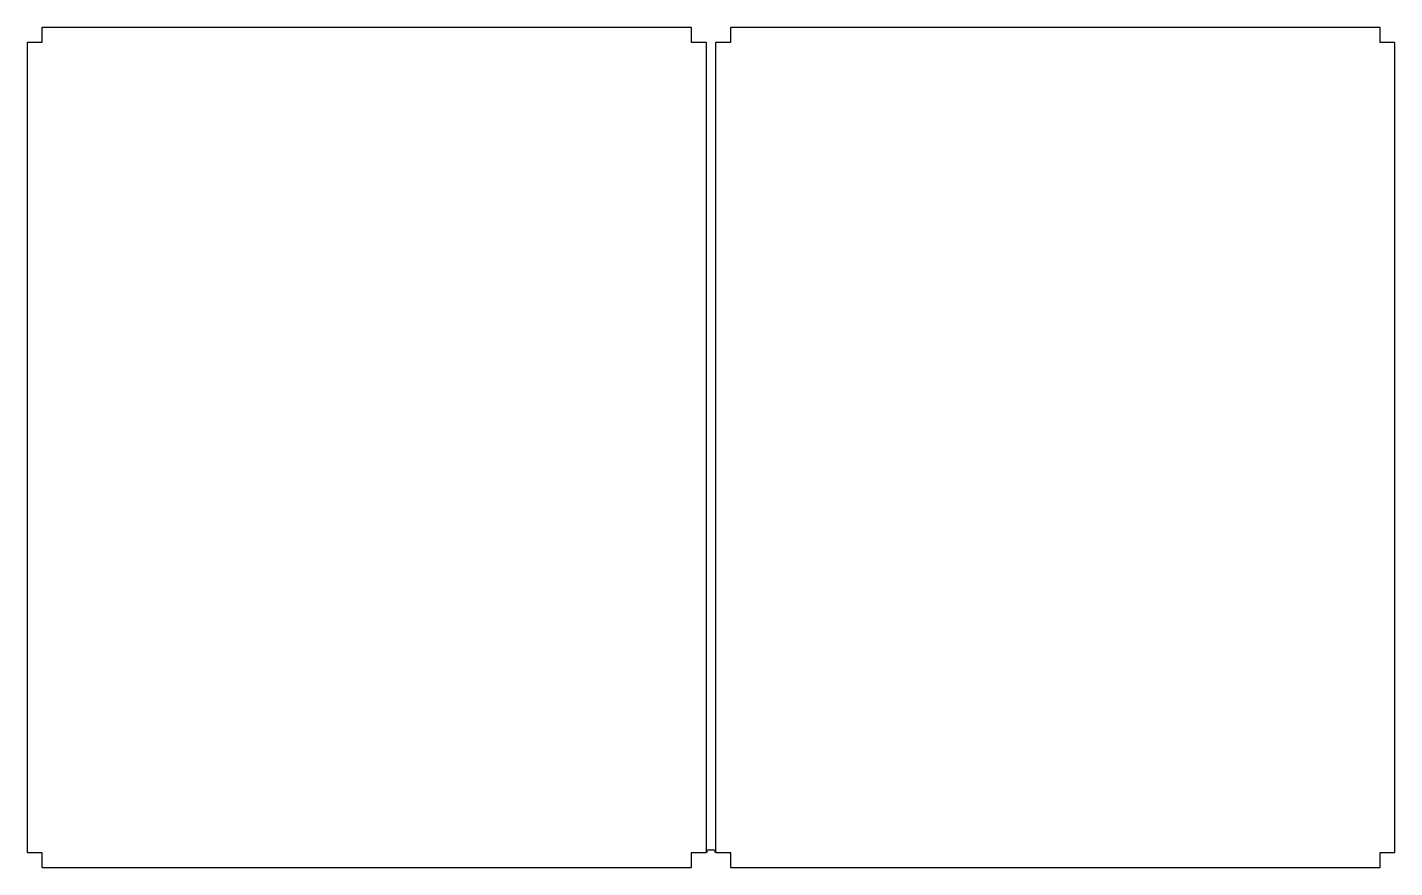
# Model space of a CAD drawing. Extents: x -422 to 422, y -259 to 259.
import ezdxf

# ---------------------------------------------------------------- set-up
doc = ezdxf.new("R2010")
doc.units = 0

msp = doc.modelspace()

# ---------------------------------------------------------------- linework, layer by layer
at = {"layer": '1', "color": 1}
for p, q in [((-412.475, 250.1), (-412.475, 259.192)), ((-412.375, 259.292), (-12.375, 259.292)), ((-12.275, 259.192), (-12.275, 250.1)), ((12.275, 250.1), (12.275, 259.192)), ((12.375, 259.292), (412.375, 259.292)), ((412.475, 259.192), (412.475, 250.1)), ((-421.667, -250), (-421.667, 250)), ((-421.567, 250.1), (-412.475, 250.1)), ((-12.275, 250.1), (-3.183, 250.1)), ((-3.083, 250), (-3.083, -249)), ((3.083, -249), (3.083, 250)), ((3.183, 250.1), (12.275, 250.1)), ((412.475, 250.1), (421.567, 250.1)), ((421.667, 250), (421.667, -250)), ((-412.475, -250.1), (-421.567, -250.1)), ((-412.475, -259.192), (-412.475, -250.1)), ((-3.183, -250.1), (-12.275, -250.1)), ((-12.275, -250.1), (-12.275, -259.192)), ((-3.083, -249), (-3.083, -250)), ((3.083, -250), (3.083, -249)), ((12.275, -250.1), (3.183, -250.1)), ((12.275, -259.192), (12.275, -250.1)), ((421.567, -250.1), (412.475, -250.1)), ((412.475, -250.1), (412.475, -259.192)), ((-12.375, -259.292), (-412.375, -259.292)), ((412.375, -259.292), (12.375, -259.292))]:
    msp.add_line(p, q, dxfattribs=at)
at = {"layer": '1', "color": 2}
for p, q in [((-2.217, -248.5), (-3.083, -249)), ((-3.083, -249), (-2.217, -249.5)), ((3.083, -249), (2.217, -248.5)), ((2.217, -249.5), (3.083, -249))]:
    msp.add_line(p, q, dxfattribs=at)
at = {"layer": '1', "color": 3}
for p, q in [((2.217, -248.5, 5), (-2.217, -248.5, 5)), ((-2.217, -248.5, 5), (-2.217, -248.5)), ((-2.217, -249.5), (-2.217, -249.5, 15)), ((2.217, -248.5), (2.217, -248.5, 5)), ((2.217, -249.5, 15), (2.217, -249.5, 15)), ((2.217, -249.5, 15), (2.217, -249.5))]:
    msp.add_line(p, q, dxfattribs=at)
at = {"layer": '1', "color": 1}
for centre, start, end in [((-412.375, 259.192), 90, 180), ((-12.375, 259.192), 0, 90), ((12.375, 259.192), 90, 180), ((412.375, 259.192), 0, 90), ((-421.567, 250), 90, 180), ((-3.183, 250), 0, 90), ((3.183, 250), 90, 180), ((421.567, 250), 0, 90), ((-421.567, -250), 180, -90), ((-3.183, -250), -90, 0), ((3.183, -250), 180, -90), ((421.567, -250), -90, 0), ((-412.375, -259.192), 180, -90), ((-12.375, -259.192), -90, 0), ((12.375, -259.192), 180, -90), ((412.375, -259.192), -90, 0)]:
    msp.add_arc(centre, 0.1, start, end, dxfattribs=at)

doc.saveas('drawing.dxf')
